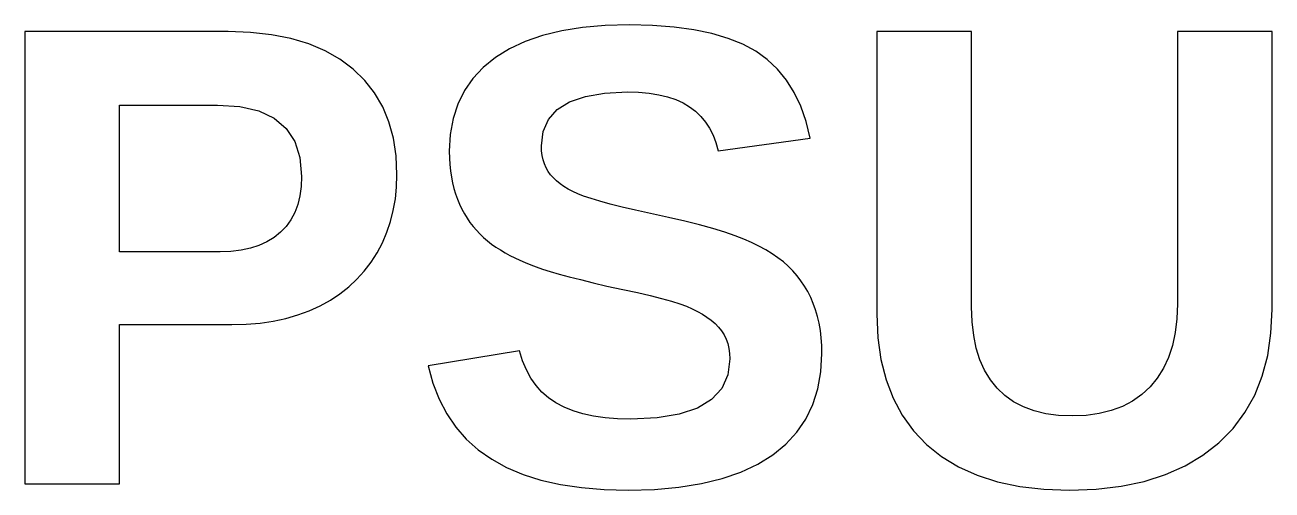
# Model space of a CAD drawing. Header units: metres. Extents: x -84 to 281, y -201 to 77.
# Drawn here: x -6.51 to 6.67, y -43.7 to -38.79 of the extents above; entities that cross this region are included whole.
import ezdxf

# ---------------------------------------------------------------- set-up
doc = ezdxf.new("R2010")
doc.units = ezdxf.units.M

msp = doc.modelspace()

# ---------------------------------------------------------------- linework, layer by layer
for p, q in [((-4.36128, -38.857), (-6.50758, -38.857)), ((-6.50758, -38.857), (-6.50758, -43.6344)), ((-4.12427, -38.865), (-4.36128, -38.857)), ((-0.83781, -38.849), (-1.04004, -38.8981)), ((-0.61754, -38.8139), (-0.83781, -38.849)), ((-0.3792, -38.7928), (-0.61754, -38.8139)), ((-0.1228, -38.7858), (-0.3792, -38.7928)), ((0.12198, -38.7914), (-0.1228, -38.7858)), ((0.34869, -38.8085), (0.12198, -38.7914)), ((0.55736, -38.8368), (0.34869, -38.8085)), ((0.74796, -38.8766), (0.55736, -38.8368)), ((3.49188, -38.857), (2.49162, -38.857)), ((2.49162, -38.857), (2.49162, -41.8441)), ((3.49188, -41.7661), (3.49188, -38.857)), ((6.66548, -38.857), (5.66522, -38.857)), ((5.66522, -38.857), (5.66522, -41.7322)), ((6.66548, -41.7933), (6.66548, -38.857)), ((-3.90337, -38.8892), (-4.12427, -38.865)), ((-3.69858, -38.9295), (-3.90337, -38.8892)), ((-3.50992, -38.9859), (-3.69858, -38.9295)), ((-3.33739, -39.0585), (-3.50992, -38.9859)), ((-1.2242, -38.9614), (-1.3903, -39.0386)), ((-1.04004, -38.8981), (-1.2242, -38.9614)), ((0.92049, -38.9276), (0.74796, -38.8766)), ((1.07497, -38.9901), (0.92049, -38.9276)), ((1.21138, -39.0638), (1.07497, -38.9901)), ((-3.18098, -39.1472), (-3.33739, -39.0585)), ((-1.3903, -39.0386), (-1.53835, -39.1299)), ((1.33232, -39.1507), (1.21138, -39.0638)), ((-3.04068, -39.252), (-3.18098, -39.1472)), ((-2.91789, -39.3715), (-3.04068, -39.252)), ((-1.66743, -39.2344), (-1.77666, -39.3513)), ((-1.53835, -39.1299), (-1.66743, -39.2344)), ((1.44031, -39.2523), (1.33232, -39.1507)), ((1.53535, -39.3688), (1.44031, -39.2523)), ((-2.81398, -39.5044), (-2.91789, -39.3715)), ((-1.77666, -39.3513), (-1.86603, -39.4806)), ((1.61746, -39.5), (1.53535, -39.3688)), ((-2.72897, -39.6507), (-2.81398, -39.5044)), ((-1.86603, -39.4806), (-1.93553, -39.6223)), ((-0.58818, -39.5409), (-0.38419, -39.506)), ((-0.38419, -39.506), (-0.1431, -39.4944)), ((-0.1431, -39.4944), (-0.02509, -39.4976)), ((-0.02509, -39.4976), (0.08481, -39.5072)), ((0.08481, -39.5072), (0.18663, -39.5231)), ((1.68663, -39.6461), (1.61746, -39.5)), ((-5.50734, -41.183), (-5.50734, -39.6334)), ((-5.50734, -39.6334), (-4.47319, -39.6334)), ((-4.47319, -39.6334), (-4.2375, -39.6488)), ((-4.2375, -39.6488), (-4.03807, -39.6949)), ((-2.66286, -39.8103), (-2.72897, -39.6507)), ((-1.93553, -39.6223), (-1.98518, -39.7764)), ((-0.88489, -39.6804), (-0.75508, -39.599)), ((-0.75508, -39.599), (-0.58818, -39.5409)), ((0.18663, -39.5231), (0.28035, -39.5454)), ((0.28035, -39.5454), (0.36597, -39.574)), ((0.36597, -39.574), (0.4435, -39.609)), ((0.4435, -39.609), (0.51294, -39.6504)), ((0.51294, -39.6504), (0.57518, -39.6981)), ((1.74286, -39.807), (1.68663, -39.6461)), ((-4.03807, -39.6949), (-3.87491, -39.7717)), ((-3.87491, -39.7717), (-3.748, -39.8792)), ((-1.98518, -39.7764), (-2.01497, -39.9428)), ((-0.97762, -39.785), (-0.88489, -39.6804)), ((0.57518, -39.6981), (0.63113, -39.752)), ((0.63113, -39.752), (0.68079, -39.8121)), ((-3.748, -39.8792), (-3.65735, -40.0175)), ((-2.61562, -39.9832), (-2.66286, -39.8103)), ((-1.0518, -40.064), (-1.03325, -39.9129)), ((-1.03325, -39.9129), (-0.97762, -39.785)), ((0.68079, -39.8121), (0.72414, -39.8785)), ((0.72414, -39.8785), (0.76119, -39.9511)), ((1.78613, -39.9827), (1.74286, -39.807)), ((-3.65735, -40.0175), (-3.60297, -40.1865)), ((-2.58728, -40.1695), (-2.61562, -39.9832)), ((-2.01497, -39.9428), (-2.0249, -40.1217)), ((0.76119, -39.9511), (0.79193, -40.0299)), ((0.79193, -40.0299), (0.81639, -40.1149)), ((0.81639, -40.1149), (1.78613, -39.9827)), ((-2.57784, -40.3692), (-2.58728, -40.1695)), ((-2.0249, -40.1217), (-2.02354, -40.1931)), ((-1.04982, -40.1159), (-1.0518, -40.064)), ((-1.04391, -40.1651), (-1.04982, -40.1159)), ((-1.03406, -40.2114), (-1.04391, -40.1651)), ((-3.60297, -40.1865), (-3.58484, -40.3862)), ((-2.02354, -40.1931), (-2.0195, -40.2623)), ((-2.0195, -40.2623), (-2.01276, -40.3291)), ((-1.02025, -40.255), (-1.03406, -40.2114)), ((-1.00252, -40.2959), (-1.02025, -40.255)), ((-0.98082, -40.3339), (-1.00252, -40.2959)), ((-3.58484, -40.3862), (-3.5894, -40.4929)), ((-2.58212, -40.499), (-2.57784, -40.3692)), ((-2.01276, -40.3291), (-2.00331, -40.3935)), ((-2.00331, -40.3935), (-1.99117, -40.4555)), ((-0.9552, -40.3692), (-0.98082, -40.3339)), ((-0.92567, -40.4024), (-0.9552, -40.3692)), ((-0.89236, -40.4341), (-0.92567, -40.4024)), ((-0.85524, -40.4644), (-0.89236, -40.4341)), ((-3.5894, -40.4929), (-3.6031, -40.5922)), ((-2.595, -40.6247), (-2.58212, -40.499)), ((-1.99117, -40.4555), (-1.97633, -40.5153)), ((-1.97633, -40.5153), (-1.9588, -40.5726)), ((-1.9588, -40.5726), (-1.93884, -40.6278)), ((-0.8143, -40.4932), (-0.85524, -40.4644)), ((-0.76958, -40.5206), (-0.8143, -40.4932)), ((-0.72104, -40.5465), (-0.76958, -40.5206)), ((-0.6687, -40.571), (-0.72104, -40.5465)), ((-0.60648, -40.5956), (-0.6687, -40.571)), ((-3.62595, -40.6841), (-3.65791, -40.7687)), ((-3.6031, -40.5922), (-3.62595, -40.6841)), ((-2.61646, -40.7464), (-2.595, -40.6247)), ((-1.93884, -40.6278), (-1.91673, -40.6808)), ((-1.91673, -40.6808), (-1.89249, -40.7318)), ((-0.52835, -40.6219), (-0.60648, -40.5956)), ((-0.43431, -40.6499), (-0.52835, -40.6219)), ((-0.32436, -40.6797), (-0.43431, -40.6499)), ((-0.19849, -40.7112), (-0.32436, -40.6797)), ((-3.65791, -40.7687), (-3.69902, -40.8458)), ((-2.64648, -40.8641), (-2.61646, -40.7464)), ((-1.89249, -40.7318), (-1.86609, -40.7808)), ((-1.86609, -40.7808), (-1.83755, -40.8276)), ((-1.83755, -40.8276), (-1.80687, -40.8724)), ((-0.0567, -40.7445), (-0.19849, -40.7112)), ((0.10098, -40.7795), (-0.0567, -40.7445)), ((0.28966, -40.8207), (0.10098, -40.7795)), ((0.46233, -40.861), (0.28966, -40.8207)), ((-3.74927, -40.9155), (-3.80864, -40.9778)), ((-3.69902, -40.8458), (-3.74927, -40.9155)), ((-2.6851, -40.9778), (-2.64648, -40.8641)), ((-1.80687, -40.8724), (-1.77405, -40.9151)), ((-1.77405, -40.9151), (-1.73909, -40.9559)), ((-1.73909, -40.9559), (-1.70207, -40.9949)), ((0.61902, -40.9004), (0.46233, -40.861)), ((0.75974, -40.9389), (0.61902, -40.9004)), ((0.88445, -40.9765), (0.75974, -40.9389)), ((-3.95203, -41.0783), (-4.03534, -41.116)), ((-3.87645, -41.0322), (-3.95203, -41.0783)), ((-3.80864, -40.9778), (-3.87645, -41.0322)), ((-2.78809, -41.1931), (-2.7323, -41.0875)), ((-2.7323, -41.0875), (-2.6851, -40.9778)), ((-1.70207, -40.9949), (-1.66298, -41.0323)), ((-1.66298, -41.0323), (-1.6218, -41.0679)), ((-1.6218, -41.0679), (-1.57855, -41.1017)), ((0.9932, -41.0132), (0.88445, -40.9765)), ((1.08594, -41.049), (0.9932, -41.0132)), ((1.16818, -41.0852), (1.08594, -41.049)), ((1.24538, -41.1231), (1.16818, -41.0852)), ((-4.44609, -41.183), (-5.50734, -41.183)), ((-4.33177, -41.1788), (-4.44609, -41.183)), ((-4.22522, -41.1662), (-4.33177, -41.1788)), ((-4.1264, -41.1453), (-4.22522, -41.1662)), ((-4.03534, -41.116), (-4.1264, -41.1453)), ((-2.85185, -41.2934), (-2.78809, -41.1931)), ((-1.57855, -41.1017), (-1.53323, -41.1339)), ((-1.53323, -41.1339), (-1.48584, -41.1643)), ((-1.48584, -41.1643), (-1.43657, -41.1933)), ((-1.43657, -41.1933), (-1.38565, -41.2212)), ((-1.38565, -41.2212), (-1.33305, -41.248)), ((1.31752, -41.1626), (1.24538, -41.1231)), ((1.3846, -41.2037), (1.31752, -41.1626)), ((1.44662, -41.2466), (1.3846, -41.2037)), ((-2.923, -41.387), (-2.85185, -41.2934)), ((-1.33305, -41.248), (-1.27881, -41.2736)), ((-1.27881, -41.2736), (-1.2229, -41.2982)), ((-1.2229, -41.2982), (-1.16533, -41.3217)), ((-1.16533, -41.3217), (-1.10609, -41.344)), ((-1.10609, -41.344), (-1.03938, -41.3668)), ((1.50362, -41.2911), (1.44662, -41.2466)), ((1.55554, -41.3372), (1.50362, -41.2911)), ((1.60329, -41.3855), (1.55554, -41.3372)), ((-3.08755, -41.554), (-3.00157, -41.4739)), ((-3.00157, -41.4739), (-2.923, -41.387)), ((-1.03938, -41.3668), (-0.95938, -41.3916)), ((-0.95938, -41.3916), (-0.8661, -41.4184)), ((-0.8661, -41.4184), (-0.75952, -41.4472)), ((-0.75952, -41.4472), (-0.63966, -41.478)), ((-0.63966, -41.478), (-0.50653, -41.5109)), ((1.64772, -41.4364), (1.60329, -41.3855)), ((1.68883, -41.49), (1.64772, -41.4364)), ((1.72661, -41.5462), (1.68883, -41.49)), ((-3.18092, -41.6275), (-3.08755, -41.554)), ((-0.50653, -41.5109), (-0.36009, -41.5457)), ((-0.36009, -41.5457), (-0.19103, -41.5808)), ((-0.19103, -41.5808), (-0.03835, -41.6144)), ((-0.03835, -41.6144), (0.09792, -41.6464)), ((1.76108, -41.605), (1.72661, -41.5462)), ((1.79222, -41.6665), (1.76108, -41.605)), ((-3.50479, -41.8069), (-3.38989, -41.7543)), ((-3.38989, -41.7543), (-3.28171, -41.6942)), ((-3.28171, -41.6942), (-3.18092, -41.6275)), ((0.09792, -41.6464), (0.21779, -41.6769)), ((0.21779, -41.6769), (0.32127, -41.7059)), ((0.32127, -41.7059), (0.40836, -41.7334)), ((0.40836, -41.7334), (0.47903, -41.7594)), ((1.82004, -41.7306), (1.79222, -41.6665)), ((1.84433, -41.7974), (1.82004, -41.7306)), ((5.66522, -41.7322), (5.65935, -41.8905)), ((-3.8856, -41.9162), (-3.75264, -41.8878)), ((-3.75264, -41.8878), (-3.6257, -41.8514)), ((-3.6257, -41.8514), (-3.50479, -41.8069)), ((0.47903, -41.7594), (0.53952, -41.7854)), ((0.53952, -41.7854), (0.59598, -41.8133)), ((0.59598, -41.8133), (0.64844, -41.843)), ((0.64844, -41.843), (0.69687, -41.8745)), ((0.69687, -41.8745), (0.74129, -41.9078)), ((1.86488, -41.867), (1.84433, -41.7974)), ((1.8817, -41.9395), (1.86488, -41.867)), ((2.49162, -41.8441), (2.50232, -42.0914)), ((3.49738, -41.9223), (3.49188, -41.7661)), ((6.65402, -42.0445), (6.66548, -41.7933)), ((-5.50734, -41.9526), (-4.32063, -41.9526)), ((-5.50734, -43.6344), (-5.50734, -41.9526)), ((-4.32063, -41.9526), (-4.1696, -41.9486)), ((-4.1696, -41.9486), (-4.0246, -41.9364)), ((-4.0246, -41.9364), (-3.8856, -41.9162)), ((0.74129, -41.9078), (0.78169, -41.9429)), ((0.78169, -41.9429), (0.81808, -41.9798)), ((0.81808, -41.9798), (0.85004, -42.019)), ((0.85004, -42.019), (0.87706, -42.0611)), ((1.89478, -42.0148), (1.8817, -41.9395)), ((1.90411, -42.0929), (1.89478, -42.0148)), ((3.51389, -42.0674), (3.49738, -41.9223)), ((5.65935, -41.8905), (5.64171, -42.0379)), ((0.87706, -42.0611), (0.89917, -42.1062)), ((0.89917, -42.1062), (0.91637, -42.1541)), ((1.90971, -42.1739), (1.90411, -42.0929)), ((2.50232, -42.0914), (2.53439, -42.3218)), ((3.54138, -42.2013), (3.51389, -42.0674)), ((5.64171, -42.0379), (5.61229, -42.1745)), ((6.61967, -42.2792), (6.65402, -42.0445)), ((-1.28235, -42.2307), (-2.2487, -42.39)), ((-1.25046, -42.3349), (-1.28235, -42.2307)), ((0.91637, -42.1541), (0.92866, -42.205)), ((0.92866, -42.205), (0.93603, -42.2587)), ((0.93603, -42.2587), (0.93849, -42.3154)), ((1.90097, -42.4515), (1.91159, -42.2578)), ((1.91159, -42.2578), (1.90971, -42.1739)), ((3.5799, -42.3241), (3.54138, -42.2013)), ((5.61229, -42.1745), (5.57112, -42.3002)), ((6.56241, -42.4971), (6.61967, -42.2792)), ((-2.2487, -42.39), (-2.19846, -42.5721)), ((-1.21095, -42.4306), (-1.25046, -42.3349)), ((0.93849, -42.3154), (0.9171, -42.4845)), ((2.53439, -42.3218), (2.58784, -42.5354)), ((3.62941, -42.4358), (3.5799, -42.3241)), ((5.51819, -42.415), (5.45349, -42.519)), ((5.57112, -42.3002), (5.51819, -42.415)), ((-1.16383, -42.5179), (-1.21095, -42.4306)), ((-1.1091, -42.5966), (-1.16383, -42.5179)), ((0.9171, -42.4845), (0.85297, -42.6276)), ((1.86909, -42.6318), (1.90097, -42.4515)), ((2.58784, -42.5354), (2.66267, -42.732)), ((3.68991, -42.5363), (3.62941, -42.4358)), ((3.76143, -42.6257), (3.68991, -42.5363)), ((5.45349, -42.519), (5.37703, -42.6121)), ((6.48224, -42.6983), (6.56241, -42.4971)), ((-2.19846, -42.5721), (-2.133, -42.7404)), ((-1.04677, -42.6668), (-1.1091, -42.5966)), ((-0.97681, -42.7285), (-1.04677, -42.6668)), ((0.85297, -42.6276), (0.74605, -42.7447)), ((1.81598, -42.7986), (1.86909, -42.6318)), ((3.8436, -42.7035), (3.76143, -42.6257)), ((5.37703, -42.6121), (5.28963, -42.6935)), ((-2.133, -42.7404), (-2.05231, -42.8951)), ((-0.89925, -42.7817), (-0.97681, -42.7285)), ((-0.81337, -42.8271), (-0.89925, -42.7817)), ((0.74605, -42.7447), (0.59637, -42.8358)), ((1.74162, -42.9519), (1.81598, -42.7986)), ((2.66267, -42.732), (2.7589, -42.9118)), ((3.93608, -42.7693), (3.8436, -42.7035)), ((4.03886, -42.8232), (3.93608, -42.7693)), ((5.19214, -42.7624), (5.08453, -42.8188)), ((5.28963, -42.6935), (5.19214, -42.7624)), ((6.37918, -42.8829), (6.48224, -42.6983)), ((-2.05231, -42.8951), (-1.95641, -43.036)), ((-0.71849, -42.8655), (-0.81337, -42.8271)), ((-0.61462, -42.897), (-0.71849, -42.8655)), ((-0.50175, -42.9214), (-0.61462, -42.897)), ((-0.3799, -42.9389), (-0.50175, -42.9214)), ((-0.24904, -42.9494), (-0.3799, -42.9389)), ((0.16875, -42.9398), (-0.10919, -42.9529)), ((0.40395, -42.9008), (0.16875, -42.9398)), ((0.59637, -42.8358), (0.40395, -42.9008)), ((2.7589, -42.9118), (2.8765, -43.0747)), ((4.15196, -42.8651), (4.03886, -42.8232)), ((4.27538, -42.895), (4.15196, -42.8651)), ((4.4091, -42.913), (4.27538, -42.895)), ((4.55313, -42.919), (4.4091, -42.913)), ((4.70113, -42.9127), (4.55313, -42.919)), ((4.83904, -42.8939), (4.70113, -42.9127)), ((4.96684, -42.8626), (4.83904, -42.8939)), ((5.08453, -42.8188), (4.96684, -42.8626)), ((6.2532, -43.0508), (6.37918, -42.8829)), ((-1.95641, -43.036), (-1.84528, -43.1633)), ((-0.10919, -42.9529), (-0.24904, -42.9494)), ((1.64603, -43.0918), (1.74162, -42.9519)), ((2.8765, -43.0747), (3.01547, -43.2207)), ((6.10432, -43.2021), (6.2532, -43.0508)), ((-1.84528, -43.1633), (-1.71892, -43.2768)), ((1.52917, -43.2181), (1.64603, -43.0918)), ((5.93469, -43.3347), (6.10432, -43.2021)), ((-1.71892, -43.2768), (-1.57735, -43.3766)), ((1.23245, -43.4294), (1.39108, -43.3309)), ((1.39108, -43.3309), (1.52917, -43.2181)), ((3.01547, -43.2207), (3.17459, -43.3484)), ((5.74644, -43.447), (5.93469, -43.3347)), ((-1.57735, -43.3766), (-1.42006, -43.463)), ((-1.42006, -43.463), (-1.2466, -43.5361)), ((1.05397, -43.5127), (1.23245, -43.4294)), ((3.17459, -43.3484), (3.3526, -43.4565)), ((3.3526, -43.4565), (3.5495, -43.545)), ((5.53958, -43.5389), (5.74644, -43.447)), ((-1.2466, -43.5361), (-1.05693, -43.5959)), ((-1.05693, -43.5959), (-0.85107, -43.6424)), ((0.63742, -43.634), (0.85562, -43.5809)), ((0.85562, -43.5809), (1.05397, -43.5127)), ((3.5495, -43.545), (3.76527, -43.6137)), ((5.3141, -43.6103), (5.53958, -43.5389)), ((-6.50758, -43.6344), (-5.50734, -43.6344)), ((-0.85107, -43.6424), (-0.62903, -43.6756)), ((-0.62903, -43.6756), (-0.39078, -43.6955)), ((-0.39078, -43.6955), (-0.13635, -43.7021)), ((-0.13635, -43.7021), (0.14142, -43.6946)), ((0.14142, -43.6946), (0.39935, -43.6718)), ((0.39935, -43.6718), (0.63742, -43.634)), ((3.76527, -43.6137), (3.99995, -43.6629)), ((3.99995, -43.6629), (4.25352, -43.6923)), ((4.25352, -43.6923), (4.52597, -43.7021)), ((4.52597, -43.7021), (4.8073, -43.692)), ((4.8073, -43.692), (5.07001, -43.6613)), ((5.07001, -43.6613), (5.3141, -43.6103))]:
    msp.add_line(p, q)

doc.saveas('drawing.dxf')
